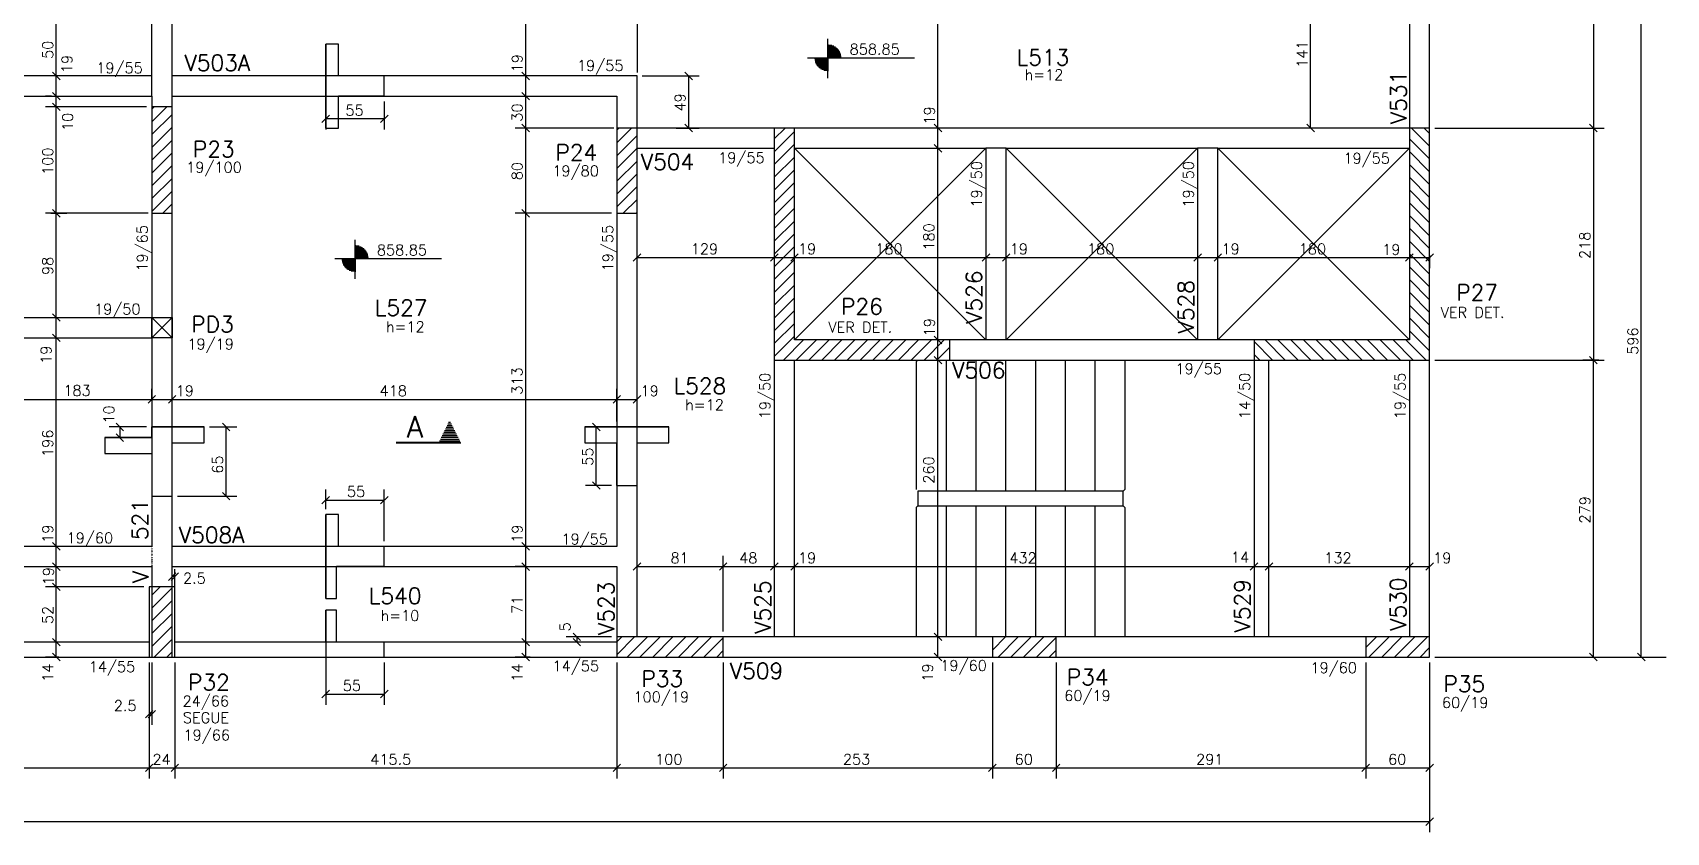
# Model space of a CAD drawing. Extents: x 715 to 5031, y 2524 to 4191.
# Drawn here: x 3440 to 4976, y 2524 to 3275 of the extents above; entities that cross this region are included whole.
import ezdxf

# ---------------------------------------------------------------- set-up
doc = ezdxf.new("R2010")
doc.units = 0
doc.header["$MEASUREMENT"] = 0
doc.linetypes.add('ESTILO_TQS_0004', pattern=[2, 0.5, -0.4, 0.1, -0.4, 0.1, -0.5])
for name, color, linetype in [('1', 1, 'CONTINUOUS'), ('2', 2, 'CONTINUOUS'), ('3', 3, 'CONTINUOUS'), ('4', 4, 'CONTINUOUS'), ('6', 6, 'CONTINUOUS'), ('7', 7, 'CONTINUOUS'), ('8', 8, 'CONTINUOUS'), ('9', 9, 'CONTINUOUS')]:
    doc.layers.add(name, color=color, linetype=linetype)
doc.styles.get("Standard").update_dxf_attribs({"font": 'ROMANS.SHX'})

msp = doc.modelspace()

# ---------------------------------------------------------------- linework, layer by layer
at = {"layer": '1', "linetype": 'Continuous'}
for p, q in [((4156.1105, 2986.6155), (4336.1105, 3166.6155)), ((4156.1105, 3166.6155), (4336.1105, 2986.6155)), ((4156.1105, 2986.6155), (4336.1105, 3166.6155)), ((4156.1105, 3166.6155), (4336.1105, 2986.6155)), ((4355.1105, 2986.6155), (4535.1105, 3166.6155)), ((4355.1105, 3166.6155), (4535.1105, 2986.6155)), ((4355.1105, 2986.6155), (4535.1105, 3166.6155)), ((4355.1105, 3166.6155), (4535.1105, 2986.6155)), ((4554.1105, 2986.6155), (4734.1105, 3166.6155)), ((4554.1105, 3166.6155), (4734.1105, 2986.6155)), ((4554.1105, 2986.6155), (4734.1105, 3166.6155)), ((4554.1105, 3166.6155), (4734.1105, 2986.6155))]:
    msp.add_line(p, q, dxfattribs=at)
at = {"layer": '2', "linetype": 'Continuous'}
for p, q in [((3465.757839, 3231.079966), (3458.686771, 3238.151034)), ((3465.757839, 3231.079966), (3458.686771, 3238.151034)), ((3906.987279, 3231.079966), (3899.916211, 3238.151034)), ((3906.987279, 3231.079966), (3899.916211, 3238.151034)), ((4053.074658, 3238.151034), (4060.145726, 3231.079966)), ((3465.757839, 3212.079966), (3458.686771, 3219.151034)), ((3465.757839, 3212.079966), (3458.686771, 3219.151034)), ((3906.987279, 3212.079966), (3899.916211, 3219.151034)), ((3906.987279, 3212.079966), (3899.916211, 3219.151034)), ((3465.757839, 3202.079966), (3458.686771, 3209.151034)), ((3465.757839, 3202.079966), (3458.686771, 3209.151034)), ((3719.061385, 3197.865238), (3711.990317, 3190.79417)), ((3774.061385, 3197.865238), (3766.990317, 3190.79417)), ((3906.987279, 3182.079966), (3899.916211, 3189.151034)), ((3906.987279, 3182.079966), (3899.916211, 3189.151034)), ((4053.074658, 3189.151034), (4060.145726, 3182.079966)), ((4294.530828, 3182.079966), (4287.45976, 3189.151034)), ((4294.530828, 3182.079966), (4287.45976, 3189.151034)), ((4644.854657, 3182.079966), (4637.783589, 3189.151034)), ((4903.570832, 3189.151034), (4910.641899, 3182.079966)), ((4903.570832, 3189.151034), (4910.641899, 3182.079966)), ((4294.530828, 3163.079966), (4287.45976, 3170.151034)), ((4294.530828, 3163.079966), (4287.45976, 3170.151034)), ((3465.757839, 3102.079966), (3458.686771, 3109.151034)), ((3465.757839, 3102.079966), (3458.686771, 3109.151034)), ((3465.757839, 3102.079966), (3458.686771, 3109.151034)), ((3906.987279, 3102.079966), (3899.916211, 3109.151034)), ((3906.987279, 3102.079966), (3899.916211, 3109.151034)), ((4004.574966, 3060.53655), (4011.646034, 3067.607618)), ((4004.574966, 3060.53655), (4011.646034, 3067.607618)), ((4133.574966, 3060.53655), (4140.646034, 3067.607618)), ((4133.574966, 3060.53655), (4140.646034, 3067.607618)), ((4152.574966, 3060.53655), (4159.646034, 3067.607618)), ((4152.574966, 3060.53655), (4159.646034, 3067.607618)), ((4332.574966, 3060.53655), (4339.646034, 3067.607618)), ((4332.574966, 3060.53655), (4339.646034, 3067.607618)), ((4351.574966, 3060.53655), (4358.646034, 3067.607618)), ((4351.574966, 3060.53655), (4358.646034, 3067.607618)), ((4531.574966, 3060.53655), (4538.646034, 3067.607618)), ((4531.574966, 3060.53655), (4538.646034, 3067.607618)), ((4550.574966, 3060.53655), (4557.646034, 3067.607618)), ((4550.574966, 3060.53655), (4557.646034, 3067.607618)), ((4730.574966, 3060.53655), (4737.646034, 3067.607618)), ((4730.574966, 3060.53655), (4737.646034, 3067.607618)), ((4749.574966, 3060.53655), (4756.646034, 3067.607618)), ((4749.574966, 3060.53655), (4756.646034, 3067.607618)), ((4756.646034, 3067.607618), (4749.574966, 3060.53655)), ((3465.757839, 3004.079966), (3458.686771, 3011.151034)), ((3465.757839, 3004.079966), (3458.686771, 3011.151034)), ((3465.757839, 2985.079966), (3458.686771, 2992.151034)), ((3465.757839, 2985.079966), (3458.686771, 2992.151034)), ((4294.530828, 2983.079966), (4287.45976, 2990.151034)), ((4294.530828, 2983.079966), (4287.45976, 2990.151034)), ((4294.530828, 2964.079966), (4287.45976, 2971.151034)), ((4294.530828, 2964.079966), (4287.45976, 2971.151034)), ((4910.641899, 2964.079966), (4903.570832, 2971.151034)), ((4910.641899, 2964.079966), (4903.570832, 2971.151034)), ((4910.641899, 2964.079966), (4903.570832, 2971.151034)), ((4903.570832, 2971.151034), (4910.641899, 2964.079966)), ((3548.574966, 2927.242188), (3555.646034, 2934.313256)), ((3548.574966, 2927.242188), (3555.646034, 2934.313256)), ((3567.574966, 2927.242188), (3574.646034, 2934.313256)), ((3567.574966, 2927.242188), (3574.646034, 2934.313256)), ((3985.574966, 2927.242188), (3992.646034, 2934.313256)), ((3985.574966, 2927.242188), (3992.646034, 2934.313256)), ((4004.574966, 2927.242188), (4011.646034, 2934.313256)), ((3518.501176, 2908.366618), (3525.572244, 2901.29555)), ((3625.433886, 2901.29555), (3618.362818, 2908.366618)), ((3973.331418, 2901.29555), (3966.260351, 2908.366618)), ((3518.501176, 2898.366618), (3525.572244, 2891.29555)), ((3625.433886, 2836.29555), (3618.362818, 2843.366618)), ((3973.331418, 2846.29555), (3966.260351, 2853.366618)), ((3711.990317, 2832.579481), (3719.061385, 2839.650549)), ((3711.990317, 2832.579481), (3719.061385, 2839.650549)), ((3766.990317, 2832.579481), (3774.061385, 2839.650549)), ((3766.990317, 2832.579481), (3774.061385, 2839.650549)), ((3465.757839, 2789.079966), (3458.686771, 2796.151034)), ((3465.757839, 2789.079966), (3458.686771, 2796.151034)), ((3465.757839, 2789.079966), (3458.686771, 2796.151034)), ((3906.987279, 2789.079966), (3899.916211, 2796.151034)), ((3906.987279, 2789.079966), (3899.916211, 2796.151034)), ((3465.757839, 2770.079966), (3458.686771, 2777.151034)), ((3465.757839, 2770.079966), (3458.686771, 2777.151034)), ((3574.646034, 2767.803087), (3567.574966, 2760.732019)), ((3577.146034, 2767.803087), (3570.074966, 2760.732019)), ((3906.987279, 2770.079966), (3899.916211, 2777.151034)), ((3906.987279, 2770.079966), (3899.916211, 2777.151034)), ((4004.574966, 2770.191359), (4011.646034, 2777.262427)), ((4085.574966, 2770.191359), (4092.646034, 2777.262427)), ((4085.574966, 2770.191359), (4092.646034, 2777.262427)), ((4133.574966, 2770.191359), (4140.646034, 2777.262427)), ((4133.574966, 2770.191359), (4140.646034, 2777.262427)), ((4152.574966, 2770.191359), (4159.646034, 2777.262427)), ((4152.574966, 2770.191359), (4159.646034, 2777.262427)), ((4584.574966, 2770.191359), (4591.646034, 2777.262427)), ((4584.574966, 2770.191359), (4591.646034, 2777.262427)), ((4598.574966, 2770.191359), (4605.646034, 2777.262427)), ((4598.574966, 2770.191359), (4605.646034, 2777.262427)), ((4730.574966, 2770.191359), (4737.646034, 2777.262427)), ((4730.574966, 2770.191359), (4737.646034, 2777.262427)), ((4749.574966, 2770.191359), (4756.646034, 2777.262427)), ((3465.757839, 2751.079966), (3458.686771, 2758.151034)), ((3465.757839, 2751.079966), (3458.686771, 2758.151034)), ((3465.757839, 2699.079966), (3458.686771, 2706.151034)), ((3465.757839, 2699.079966), (3458.686771, 2706.151034)), ((3906.987279, 2699.079966), (3899.916211, 2706.151034)), ((3906.987279, 2699.079966), (3899.916211, 2706.151034)), ((3947.974139, 2711.151034), (3955.045207, 2704.079966)), ((3947.974139, 2706.151034), (3955.045207, 2699.079966)), ((4294.530828, 2704.079966), (4287.45976, 2711.151034)), ((4294.530828, 2704.079966), (4287.45976, 2711.151034)), ((3465.757839, 2685.079966), (3458.686771, 2692.151034)), ((3906.987279, 2685.079966), (3899.916211, 2692.151034)), ((4294.530828, 2685.079966), (4287.45976, 2692.151034)), ((4910.641899, 2685.079966), (4903.570832, 2692.151034)), ((4955.689428, 2685.079966), (4948.61836, 2692.151034)), ((3711.990317, 2650.356923), (3719.061385, 2657.42799)), ((3711.990317, 2650.356923), (3719.061385, 2657.42799)), ((3766.990317, 2650.356923), (3774.061385, 2657.42799)), ((3553.146034, 2638.539676), (3546.074966, 2631.468608)), ((3555.646034, 2638.539676), (3548.574966, 2631.468608)), ((3546.074966, 2581.028585), (3553.146034, 2588.099652)), ((3546.074966, 2581.028585), (3553.146034, 2588.099652)), ((3570.074966, 2581.028585), (3577.146034, 2588.099652)), ((3570.074966, 2581.028585), (3577.146034, 2588.099652)), ((3985.574966, 2581.028585), (3992.646034, 2588.099652)), ((3985.574966, 2581.028585), (3992.646034, 2588.099652)), ((4085.574966, 2581.028585), (4092.646034, 2588.099652)), ((4085.574966, 2581.028585), (4092.646034, 2588.099652)), ((4338.574966, 2581.028585), (4345.646034, 2588.099652)), ((4338.574966, 2581.028585), (4345.646034, 2588.099652)), ((4398.574966, 2581.028585), (4405.646034, 2588.099652)), ((4398.574966, 2581.028585), (4405.646034, 2588.099652)), ((4689.574966, 2581.028585), (4696.646034, 2588.099652)), ((4689.574966, 2581.028585), (4696.646034, 2588.099652)), ((4749.574966, 2581.028585), (4756.646034, 2588.099652)), ((4749.574966, 2530.465197), (4756.646034, 2537.536265))]:
    msp.add_line(p, q, dxfattribs=at)
at = {"layer": '3', "linetype": 'Continuous'}
for p, q in [((3552.1105, 3215.6155), (3552.1105, 3386.6155)), ((3571.1105, 3205.6155), (3571.1105, 3386.6155)), ((4187.52005, 3232.551728), (4187.52005, 3269.406784)), ((4187.52005, 3264.15836), (4187.52005, 3239.15836)), ((4187.52005, 3263.551013), (4191.369175, 3263.551013)), ((4187.52005, 3262.758164), (4193.268513, 3262.758164)), ((4187.52005, 3261.965314), (4194.592308, 3261.965314)), ((4187.52005, 3261.172453), (4195.627569, 3261.172453)), ((4187.52005, 3260.379664), (4196.474909, 3260.379664)), ((4187.52005, 3259.586815), (4197.183918, 3259.586815)), ((4187.52005, 3258.793954), (4197.783255, 3258.793954)), ((4187.52005, 3258.001105), (4198.291277, 3258.001105)), ((4187.52005, 3257.208256), (4198.720431, 3257.208256)), ((4187.52005, 3256.415407), (4199.079489, 3256.415407)), ((4187.52005, 3255.622558), (4199.374794, 3255.622558)), ((4168.471157, 3251.65836), (4268.85792, 3251.65836)), ((4187.520003, 3250.865559), (4175.020003, 3250.865559)), ((4175.02005, 3251.65836), (4200.02005, 3251.65836)), ((4187.520003, 3250.07271), (4175.120997, 3250.07271)), ((4187.520003, 3249.279861), (4175.24836, 3249.279861)), ((4187.520003, 3248.487012), (4175.428986, 3248.487012)), ((4187.520003, 3247.69421), (4175.665259, 3247.69421)), ((4187.520003, 3246.901313), (4175.960564, 3246.901313)), ((4187.520003, 3246.108512), (4176.319622, 3246.108512)), ((4187.520003, 3245.315663), (4176.748776, 3245.315663)), ((4187.520003, 3244.522814), (4177.256798, 3244.522814)), ((4187.520003, 3243.729965), (4177.856182, 3243.729965)), ((4187.520003, 3242.937163), (4178.565144, 3242.937163)), ((4187.520003, 3242.144255), (4179.412483, 3242.144255)), ((4187.520003, 3241.351453), (4180.447745, 3241.351453)), ((4187.520003, 3240.558604), (4181.77154, 3240.558604)), ((4187.52005, 3254.829756), (4199.611067, 3254.829756)), ((4187.52005, 3254.036907), (4199.791645, 3254.036907)), ((4187.52005, 3253.244058), (4199.919056, 3253.244058)), ((4187.52005, 3252.451209), (4200.02005, 3252.451209)), ((4187.520003, 3239.765755), (4183.670925, 3239.765755)), ((3552.1105, 3191.486042), (3566.239958, 3205.6155)), ((3552.1105, 3203.506857), (3554.219143, 3205.6155)), ((3552.1105, 3179.465226), (3571.1105, 3198.465226)), ((3552.1105, 3167.444411), (3571.1105, 3186.444411)), ((3989.1105, 3171.695061), (4003.030939, 3185.6155)), ((3989.1105, 3183.715876), (3991.010124, 3185.6155)), ((4137.1105, 3175.445278), (4147.280722, 3185.6155)), ((4137.1105, 3163.424462), (4156.1105, 3182.424462)), ((4736.10177, 3185.6155), (4753.1105, 3168.60677)), ((4748.122585, 3185.6155), (4753.1105, 3180.627585)), ((3552.1105, 3155.423596), (3571.1105, 3174.423596)), ((3989.1105, 3159.674246), (4008.1105, 3178.674246)), ((3989.1105, 3147.65343), (4008.1105, 3166.65343)), ((4137.1105, 3151.403647), (4156.1105, 3170.403647)), ((4734.1105, 3175.585954), (4753.1105, 3156.585954)), ((4734.1105, 3163.565139), (4753.1105, 3144.565139)), ((3552.1105, 3143.40278), (3571.1105, 3162.40278)), ((3552.1105, 3131.381965), (3571.1105, 3150.381965)), ((3989.1105, 3135.632615), (4008.1105, 3154.632615)), ((4137.1105, 3139.382832), (4156.1105, 3158.382832)), ((4734.1105, 3151.544324), (4753.1105, 3132.544324)), ((3552.1105, 3119.36115), (3571.1105, 3138.36115)), ((3989.1105, 3123.6118), (4008.1105, 3142.6118)), ((4137.1105, 3127.362016), (4156.1105, 3146.362016)), ((4137.1105, 3115.341201), (4156.1105, 3134.341201)), ((4734.1105, 3139.523509), (4753.1105, 3120.523509)), ((3552.1105, 3107.340335), (3571.1105, 3126.340335)), ((3989.1105, 3111.590985), (4008.1105, 3130.590985)), ((3995.155831, 3105.6155), (4008.1105, 3118.570169)), ((4137.1105, 3103.320386), (4156.1105, 3122.320386)), ((4734.1105, 3127.502693), (4753.1105, 3108.502693)), ((3562.406481, 3105.6155), (3571.1105, 3114.319519)), ((4007.176646, 3105.6155), (4008.1105, 3106.549354)), ((4137.1105, 3091.299571), (4156.1105, 3110.299571)), ((4734.1105, 3115.481878), (4753.1105, 3096.481878)), ((4734.1105, 3103.461063), (4753.1105, 3084.461063)), ((4137.1105, 3079.278755), (4156.1105, 3098.278755)), ((4734.1105, 3091.440247), (4753.1105, 3072.440247)), ((3743.140028, 3043.891397), (3743.140028, 3080.746453)), ((3743.140028, 3075.498029), (3743.140028, 3050.498029)), ((3743.140028, 3074.890681), (3746.989153, 3074.890681)), ((3743.140028, 3074.097832), (3748.88849, 3074.097832)), ((3743.140028, 3073.304983), (3750.212286, 3073.304983)), ((3743.140028, 3072.512122), (3751.247547, 3072.512122)), ((3743.140028, 3071.719333), (3752.094887, 3071.719333)), ((4137.1105, 3067.25794), (4156.1105, 3086.25794)), ((4137.1105, 3055.237125), (4156.1105, 3074.237125)), ((4734.1105, 3079.419432), (4753.1105, 3060.419432)), ((3724.091134, 3062.998029), (3824.477898, 3062.998029)), ((3743.13998, 3062.205227), (3730.63998, 3062.205227)), ((3730.640028, 3062.998029), (3755.640028, 3062.998029)), ((3743.13998, 3061.412378), (3730.740974, 3061.412378)), ((3743.13998, 3060.619529), (3730.868337, 3060.619529)), ((3743.13998, 3059.82668), (3731.048963, 3059.82668)), ((3743.13998, 3059.033879), (3731.285236, 3059.033879)), ((3743.13998, 3058.240982), (3731.580541, 3058.240982)), ((3743.13998, 3057.448181), (3731.9396, 3057.448181)), ((3743.13998, 3056.655331), (3732.368753, 3056.655331)), ((3743.13998, 3055.862482), (3732.876775, 3055.862482)), ((3743.140028, 3070.926483), (3752.803896, 3070.926483)), ((3743.140028, 3070.133622), (3753.403232, 3070.133622)), ((3743.140028, 3069.340773), (3753.911255, 3069.340773)), ((3743.140028, 3068.547924), (3754.340408, 3068.547924)), ((3743.140028, 3067.755075), (3754.699466, 3067.755075)), ((3743.140028, 3066.962226), (3754.994772, 3066.962226)), ((3743.140028, 3066.169425), (3755.231045, 3066.169425)), ((3743.140028, 3065.376576), (3755.411623, 3065.376576)), ((3743.140028, 3064.583727), (3755.539034, 3064.583727)), ((3743.140028, 3063.790878), (3755.640028, 3063.790878)), ((4137.1105, 3043.21631), (4156.1105, 3062.21631)), ((4734.1105, 3067.398617), (4753.1105, 3048.398617)), ((3743.13998, 3055.069633), (3733.47616, 3055.069633)), ((3743.13998, 3054.276832), (3734.185121, 3054.276832)), ((3743.13998, 3053.483923), (3735.032461, 3053.483923)), ((3743.13998, 3052.691122), (3736.067722, 3052.691122)), ((3743.13998, 3051.898273), (3737.391517, 3051.898273)), ((3743.13998, 3051.105424), (3739.290903, 3051.105424)), ((4137.1105, 3031.195494), (4156.1105, 3050.195494)), ((4734.1105, 3055.377802), (4753.1105, 3036.377802)), ((4734.1105, 3043.356986), (4753.1105, 3024.356986)), ((4137.1105, 3019.174679), (4156.1105, 3038.174679)), ((4137.1105, 3007.153864), (4156.1105, 3026.153864)), ((4734.1105, 3031.336171), (4753.1105, 3012.336171)), ((4137.1105, 2995.133048), (4156.1105, 3014.133048)), ((4734.1105, 3019.315356), (4753.1105, 3000.315356)), ((3369.110616, 3007.6155), (3552.1105, 3007.6155)), ((4137.1105, 2983.112233), (4156.1105, 3002.112233)), ((4734.1105, 3007.29454), (4753.1105, 2988.29454)), ((4734.1105, 2995.273725), (4753.1105, 2976.273725)), ((3134.1105, 2988.6155), (3552.1105, 2988.6155)), ((4137.1105, 2971.091418), (4156.1105, 2990.091418)), ((4145.655397, 2967.6155), (4164.655397, 2986.6155)), ((4157.676213, 2967.6155), (4176.676213, 2986.6155)), ((4169.697028, 2967.6155), (4188.697028, 2986.6155)), ((4181.717843, 2967.6155), (4200.717843, 2986.6155)), ((4193.738659, 2967.6155), (4212.738659, 2986.6155)), ((4205.759474, 2967.6155), (4224.759474, 2986.6155)), ((4217.780289, 2967.6155), (4236.780289, 2986.6155)), ((4229.801104, 2967.6155), (4248.801104, 2986.6155)), ((4241.82192, 2967.6155), (4260.82192, 2986.6155)), ((4253.842735, 2967.6155), (4272.842735, 2986.6155)), ((4265.86355, 2967.6155), (4284.86355, 2986.6155)), ((4277.884366, 2967.6155), (4296.884366, 2986.6155)), ((4289.905181, 2967.6155), (4302.1105, 2979.820819)), ((4588.1105, 2985.003127), (4605.498127, 2967.6155)), ((4598.518942, 2986.6155), (4617.518942, 2967.6155)), ((4610.539757, 2986.6155), (4629.539757, 2967.6155)), ((4622.560572, 2986.6155), (4641.560572, 2967.6155)), ((4634.581388, 2986.6155), (4653.581388, 2967.6155)), ((4646.602203, 2986.6155), (4665.602203, 2967.6155)), ((4658.623018, 2986.6155), (4677.623018, 2967.6155)), ((4670.643833, 2986.6155), (4689.643833, 2967.6155)), ((4682.664649, 2986.6155), (4701.664649, 2967.6155)), ((4694.685464, 2986.6155), (4713.685464, 2967.6155)), ((4706.706279, 2986.6155), (4725.706279, 2967.6155)), ((4718.727095, 2986.6155), (4737.727095, 2967.6155)), ((4730.74791, 2986.6155), (4749.74791, 2967.6155)), ((4301.925996, 2967.6155), (4302.1105, 2967.800004)), ((4588.1105, 2972.982311), (4593.477311, 2967.6155)), ((3552.1105, 2746.715876), (3560.010124, 2754.6155)), ((3552.1105, 2734.695061), (3571.1105, 2753.695061)), ((3552.1105, 2722.674246), (3571.1105, 2741.674246)), ((3552.1105, 2710.65343), (3571.1105, 2729.65343)), ((3552.1105, 2698.632615), (3571.1105, 2717.632615)), ((3554.1142, 2688.6155), (3571.1105, 2705.6118)), ((3989.1105, 2690.86245), (4005.86355, 2707.6155)), ((3989.1105, 2702.883265), (3993.842735, 2707.6155)), ((3998.884366, 2688.6155), (4017.884366, 2707.6155)), ((4010.905181, 2688.6155), (4029.905181, 2707.6155)), ((4022.925996, 2688.6155), (4041.925996, 2707.6155)), ((4034.946811, 2688.6155), (4053.946811, 2707.6155)), ((4046.967627, 2688.6155), (4065.967627, 2707.6155)), ((4058.988442, 2688.6155), (4077.988442, 2707.6155)), ((4071.009257, 2688.6155), (4089.1105, 2706.716743)), ((4342.1105, 2695.258807), (4354.467193, 2707.6155)), ((4342.1105, 2707.279622), (4342.446378, 2707.6155)), ((4347.488009, 2688.6155), (4366.488009, 2707.6155)), ((4359.508824, 2688.6155), (4378.508824, 2707.6155)), ((4371.529639, 2688.6155), (4390.529639, 2707.6155)), ((4383.550455, 2688.6155), (4402.1105, 2707.175545)), ((4693.1105, 2697.655163), (4703.070837, 2707.6155)), ((4696.091652, 2688.6155), (4715.091652, 2707.6155)), ((4708.112467, 2688.6155), (4727.112467, 2707.6155)), ((4720.133282, 2688.6155), (4739.133282, 2707.6155)), ((4732.154098, 2688.6155), (4751.154098, 2707.6155)), ((3566.135015, 2688.6155), (3571.1105, 2693.590985)), ((4083.030072, 2688.6155), (4089.1105, 2694.695928)), ((4395.57127, 2688.6155), (4402.1105, 2695.15473)), ((4744.174913, 2688.6155), (4753.1105, 2697.551087))]:
    msp.add_line(p, q, dxfattribs=at)
at = {"layer": '3', "linetype": 'ESTILO_TQS_0004'}
msp.add_line((3552.1105, 2792.6155), (3552.1105, 2773.6155), dxfattribs=at)
at = {"layer": '3', "linetype": 'Continuous'}
for points in [[(4734.1105, 3326.6155), (4734.1105, 3185.6155)], [(4753.1105, 3185.6155), (4753.1105, 3326.6155)], [(3552.1105, 3234.6155), (3134.1105, 3234.6155)], [(4008.1105, 3234.6155), (3571.1105, 3234.6155)], [(4008.1105, 3185.6155), (4008.1105, 3234.6155)], [(3134.1105, 3215.6155), (3552.1105, 3215.6155)], [(3552.1105, 3215.6155), (3552.1105, 3205.6155)], [(3571.1105, 3215.6155), (3989.1105, 3215.6155)], [(3571.1105, 3205.6155), (3571.1105, 3215.6155)], [(3989.1105, 3215.6155), (3989.1105, 3185.6155)], [(4137.1105, 3185.6155), (4008.1105, 3185.6155)], [(4345.6105, 3185.6155), (4156.1105, 3185.6155)], [(4544.6105, 3185.6155), (4345.6105, 3185.6155)], [(4734.1105, 3185.6155), (4544.6105, 3185.6155)], [(4008.1105, 3166.6155), (4137.1105, 3166.6155)], [(4156.1105, 3166.6155), (4336.1105, 3166.6155)], [(4336.1105, 3166.6155), (4336.1105, 2986.6155)], [(4355.1105, 3166.6155), (4336.1105, 3166.6155)], [(4355.1105, 3166.6155), (4535.1105, 3166.6155)], [(4355.1105, 2986.6155), (4355.1105, 3166.6155)], [(4535.1105, 3166.6155), (4535.1105, 2986.6155)], [(4554.1105, 3166.6155), (4535.1105, 3166.6155)], [(4554.1105, 3166.6155), (4734.1105, 3166.6155)], [(4554.1105, 2986.6155), (4554.1105, 3166.6155)], [(3552.1105, 3105.6155), (3552.1105, 2792.6155)], [(3571.1105, 2773.6155), (3571.1105, 3105.6155)], [(3989.1105, 3105.6155), (3989.1105, 2792.6155)], [(4008.1105, 2790.337739), (4008.1105, 3105.6155)], [(4336.1105, 2986.6155), (4302.1105, 2986.6155)], [(4355.1105, 2986.6155), (4336.1105, 2986.6155)], [(4535.1105, 2986.6155), (4355.1105, 2986.6155)], [(4554.1105, 2986.6155), (4535.1105, 2986.6155)], [(4588.1105, 2986.6155), (4554.1105, 2986.6155)], [(4137.1105, 2967.6155), (4137.1105, 2707.6155)], [(4156.1105, 2707.6155), (4156.1105, 2967.6155)], [(4302.1105, 2967.6155), (4345.6105, 2967.6155)], [(4345.6105, 2967.6155), (4544.6105, 2967.6155)], [(4544.6105, 2967.6155), (4588.1105, 2967.6155)], [(4588.1105, 2967.6155), (4588.1105, 2707.6155)], [(4602.1105, 2707.6155), (4602.1105, 2967.6155)], [(4734.1105, 2967.6155), (4734.1105, 2707.6155)], [(4753.1105, 2707.6155), (4753.1105, 2967.6155)], [(3552.1105, 2792.6155), (3134.1105, 2792.6155)], [(3989.1105, 2792.6155), (3571.1105, 2792.6155)], [(4008.1105, 2707.6155), (4008.1105, 2790.337739)], [(3134.1105, 2773.6155), (3552.1105, 2773.6155)], [(3552.1105, 2773.6155), (3552.1105, 2754.6155)], [(3571.1105, 2773.6155), (3989.1105, 2773.6155)], [(3571.1105, 2754.6155), (3571.1105, 2773.6155)], [(3989.1105, 2773.6155), (3989.1105, 2707.6155)], [(4137.1105, 2707.6155), (4089.1105, 2707.6155)], [(4156.1105, 2707.6155), (4137.1105, 2707.6155)], [(4342.1105, 2707.6155), (4156.1105, 2707.6155)], [(4588.1105, 2707.6155), (4402.1105, 2707.6155)], [(4602.1105, 2707.6155), (4588.1105, 2707.6155)], [(4693.1105, 2707.6155), (4602.1105, 2707.6155)], [(3549.6105, 2702.6155), (3136.6105, 2702.6155)], [(3136.6105, 2688.6155), (3549.6105, 2688.6155)], [(3989.1105, 2702.6155), (3573.6105, 2702.6155)], [(3573.6105, 2688.6155), (3989.1105, 2688.6155)], [(4089.1105, 2688.6155), (4146.6105, 2688.6155)], [(4146.6105, 2688.6155), (4342.1105, 2688.6155)], [(4402.1105, 2688.6155), (4595.1105, 2688.6155)], [(4595.1105, 2688.6155), (4693.1105, 2688.6155)]]:
    msp.add_lwpolyline(points, dxfattribs=at)
at = {"layer": '6', "linetype": 'Continuous'}
for p, q in [((3715.525851, 3234.6155), (3715.525851, 3264.6155)), ((3727.525851, 3234.6155), (3727.525851, 3264.6155)), ((3715.525851, 3215.6155), (3715.525851, 3234.6155)), ((3770.525851, 3234.6155), (3727.525851, 3234.6155)), ((3770.525851, 3215.6155), (3770.525851, 3234.6155)), ((3715.525851, 3185.6155), (3715.525851, 3215.6155)), ((3727.525851, 3185.6155), (3727.525851, 3215.6155)), ((3770.525851, 3215.6155), (3727.525851, 3215.6155)), ((3552.1105, 2904.831084), (3571.1105, 2904.831084)), ((3552.1105, 2894.831084), (3552.1105, 2904.831084)), ((3571.1105, 2904.831084), (3601.1105, 2904.831084)), ((3836.017354, 2902.756369), (3828.039809, 2902.756369)), ((3835.219605, 2904.351872), (3828.837557, 2904.351872)), ((3834.421857, 2905.947369), (3829.635306, 2905.947369)), ((3833.624102, 2907.54292), (3830.433054, 2907.54292)), ((3832.826354, 2909.138423), (3831.067403, 2909.138423)), ((3959.1105, 2904.831084), (3989.1105, 2904.831084)), ((3989.1105, 2904.831084), (4008.1105, 2904.831084)), ((4008.1105, 2904.831084), (4038.1105, 2904.831084)), ((3507.94329, 2894.831084), (3552.1105, 2894.831084)), ((3571.1105, 2839.831084), (3571.1105, 2889.831084)), ((3571.1105, 2889.831084), (3601.1105, 2889.831084)), ((3842.258354, 2890.079271), (3781.601651, 2890.079271)), ((3781.601651, 2889.99232), (3842.399402, 2889.99232)), ((3841.601654, 2891.587823), (3822.455509, 2891.587823)), ((3840.803905, 2893.18332), (3823.253305, 2893.18332)), ((3840.006156, 2894.778823), (3824.051054, 2894.778823)), ((3839.208354, 2896.374321), (3824.848803, 2896.374321)), ((3838.410606, 2897.969871), (3825.646551, 2897.969871)), ((3837.612857, 2899.565369), (3826.4443, 2899.565369)), ((3836.815103, 2901.160872), (3827.24206, 2901.160872)), ((3959.1105, 2889.831084), (3989.1105, 2889.831084)), ((3989.1105, 2849.831084), (3989.1105, 2889.831084)), ((4008.1105, 2849.831084), (4008.1105, 2889.831084)), ((4008.1105, 2889.831084), (4038.1105, 2889.831084)), ((3507.94329, 2879.831084), (3552.1105, 2879.831084)), ((3552.1105, 2879.831084), (3552.1105, 2839.831084)), ((3989.1105, 2849.831084), (4008.1105, 2849.831084)), ((3552.1105, 2839.831084), (3571.1105, 2839.831084)), ((3715.525851, 2792.6155), (3715.525851, 2822.6155)), ((3727.525851, 2792.6155), (3727.525851, 2822.6155)), ((3715.525851, 2773.6155), (3715.525851, 2792.6155)), ((3770.525851, 2792.6155), (3727.525851, 2792.6155)), ((3770.525851, 2773.6155), (3770.525851, 2792.6155)), ((3715.525851, 2743.6155), (3715.525851, 2773.6155)), ((3725.525851, 2743.6155), (3725.525851, 2773.6155)), ((3770.525851, 2773.6155), (3725.525851, 2773.6155)), ((3715.525851, 2702.6155), (3715.525851, 2732.6155)), ((3725.525851, 2702.6155), (3725.525851, 2732.6155)), ((3715.525851, 2702.6155), (3715.525851, 2688.6155)), ((3715.525851, 2688.6155), (3770.525851, 2688.6155)), ((3770.525851, 2702.6155), (3725.525851, 2702.6155)), ((3770.525851, 2688.6155), (3770.525851, 2702.6155))]:
    msp.add_line(p, q, dxfattribs=at)
at = {"layer": '7', "linetype": 'Continuous'}
for points in [[(3552.1105, 3105.6155), (3571.1105, 3105.6155), (3571.1105, 3205.6155), (3552.1105, 3205.6155), (3552.1105, 3105.6155)], [(3989.1105, 3105.6155), (4008.1105, 3105.6155), (4008.1105, 3185.6155), (3989.1105, 3185.6155), (3989.1105, 3105.6155)], [(4137.1105, 2967.6155), (4302.1105, 2967.6155), (4302.1105, 2986.6155), (4156.1105, 2986.6155), (4156.1105, 3185.6155), (4137.1105, 3185.6155), (4137.1105, 2967.6155)], [(4753.1105, 2967.6155), (4753.1105, 3185.6155), (4734.1105, 3185.6155), (4734.1105, 2986.6155), (4588.1105, 2986.6155), (4588.1105, 2967.6155), (4753.1105, 2967.6155)], [(3552.1105, 3007.6155), (3571.1105, 3007.6155), (3571.1105, 2988.6155), (3552.1105, 2988.6155), (3552.1105, 3007.6155)], [(3549.6105, 2688.6155), (3573.6105, 2688.6155), (3573.6105, 2754.6155), (3549.6105, 2754.6155), (3549.6105, 2688.6155)], [(3552.1105, 2688.6155), (3571.1105, 2688.6155), (3571.1105, 2754.6155), (3552.1105, 2754.6155), (3552.1105, 2688.6155)], [(3989.1105, 2688.6155), (4089.1105, 2688.6155), (4089.1105, 2707.6155), (3989.1105, 2707.6155), (3989.1105, 2688.6155)], [(4342.1105, 2688.6155), (4402.1105, 2688.6155), (4402.1105, 2707.6155), (4342.1105, 2707.6155), (4342.1105, 2688.6155)], [(4693.1105, 2688.6155), (4753.1105, 2688.6155), (4753.1105, 2707.6155), (4693.1105, 2707.6155), (4693.1105, 2688.6155)]]:
    msp.add_lwpolyline(points, dxfattribs=at)
at = {"layer": '8', "linetype": 'Continuous'}
for points in [[(3715.525851, 3185.6155), (3727.525851, 3185.6155), (3727.525851, 3215.6155), (3770.525851, 3215.6155), (3770.525851, 3234.6155), (3727.525851, 3234.6155), (3727.525851, 3264.6155), (3715.525851, 3264.6155), (3715.525851, 3185.6155)], [(3601.1105, 2904.831084), (3552.1105, 2904.831084), (3552.1105, 2894.831084), (3507.94329, 2894.831084), (3507.94329, 2879.831084), (3552.1105, 2879.831084), (3552.1105, 2839.831084), (3571.1105, 2839.831084), (3571.1105, 2889.831084), (3601.1105, 2889.831084), (3601.1105, 2904.831084)], [(3959.1105, 2904.831084), (3959.1105, 2889.831084), (3989.1105, 2889.831084), (3989.1105, 2849.831084), (4008.1105, 2849.831084), (4008.1105, 2889.831084), (4038.1105, 2889.831084), (4038.1105, 2904.831084), (3959.1105, 2904.831084)], [(3715.525851, 2743.6155), (3725.525851, 2743.6155), (3725.525851, 2773.6155), (3770.525851, 2773.6155), (3770.525851, 2792.6155), (3727.525851, 2792.6155), (3727.525851, 2822.6155), (3715.525851, 2822.6155), (3715.525851, 2773.6155), (3715.525851, 2743.6155)], [(3715.525851, 2688.6155), (3770.525851, 2688.6155), (3770.525851, 2702.6155), (3725.525851, 2702.6155), (3725.525851, 2732.6155), (3715.525851, 2732.6155), (3715.525851, 2702.6155), (3715.525851, 2688.6155)]]:
    msp.add_lwpolyline(points, dxfattribs=at)
at = {"layer": '9', "linetype": 'Continuous'}
for p, q in [((4008.1105, 3400.6155), (4008.1105, 3237.800565)), ((4907.106366, 3405.6155), (4907.106366, 3185.6155)), ((3903.451745, 3234.6155), (3903.451745, 3386.6155)), ((4290.995294, 3185.6155), (4290.995294, 3386.6155)), ((4641.319123, 3185.6155), (4641.319123, 3326.6155)), ((3462.222305, 3234.6155), (3462.222305, 3284.6155)), ((4952.153894, 2688.6155), (4952.153894, 3284.6155)), ((3464.457499, 3234.6155), (3452.222305, 3234.6155)), ((3462.222305, 3215.6155), (3462.222305, 3234.6155)), ((3901.118823, 3234.6155), (3893.451745, 3234.6155)), ((3903.451745, 3215.6155), (3903.451745, 3234.6155)), ((4013.1105, 3234.6155), (4066.610192, 3234.6155)), ((4056.610192, 3234.6155), (4056.610192, 3185.6155)), ((3457.763869, 3215.6155), (3452.222305, 3215.6155)), ((3462.222305, 3205.6155), (3462.222305, 3215.6155)), ((3715.525851, 3210.6155), (3715.525851, 3184.329704)), ((3770.525851, 3210.6155), (3770.525851, 3184.329704)), ((3901.523949, 3215.6155), (3913.451745, 3215.6155)), ((3903.451745, 3185.6155), (3903.451745, 3215.6155)), ((3547.1105, 3205.6155), (3452.222305, 3205.6155)), ((3462.222305, 3105.6155), (3462.222305, 3205.6155)), ((3770.525851, 3194.329704), (3715.525851, 3194.329704)), ((3986.342765, 3185.6155), (3893.451745, 3185.6155)), ((3903.451745, 3105.6155), (3903.451745, 3185.6155)), ((4044.784624, 3185.6155), (4066.610192, 3185.6155)), ((4290.995294, 3166.6155), (4290.995294, 3185.6155)), ((4648.402413, 3185.6155), (4631.319123, 3185.6155)), ((4758.1105, 3185.6155), (4917.106366, 3185.6155)), ((4907.106366, 3185.6155), (4907.106366, 2967.6155)), ((4290.995294, 2986.6155), (4290.995294, 3166.6155)), ((3548.53636, 3105.6155), (3452.222305, 3105.6155)), ((3457.222305, 3105.6155), (3472.222305, 3105.6155)), ((3462.222305, 3007.6155), (3462.222305, 3105.6155)), ((3984.1105, 3105.6155), (3893.451745, 3105.6155)), ((3903.451745, 2792.6155), (3903.451745, 3105.6155)), ((4008.1105, 3064.072084), (4137.1105, 3064.072084)), ((4137.1105, 3064.072084), (4156.1105, 3064.072084)), ((4156.1105, 3064.072084), (4336.1105, 3064.072084)), ((4336.1105, 3064.072084), (4355.1105, 3064.072084)), ((4355.1105, 3064.072084), (4535.1105, 3064.072084)), ((4535.1105, 3064.072084), (4554.1105, 3064.072084)), ((4554.1105, 3064.072084), (4734.1105, 3064.072084)), ((4734.1105, 3064.072084), (4753.1105, 3064.072084)), ((4753.1105, 3066.194459), (4753.1105, 3054.072084)), ((3462.222305, 2988.6155), (3462.222305, 3007.6155)), ((3552.1105, 3007.6155), (3571.1105, 2988.6155)), ((3552.1105, 2988.6155), (3571.1105, 3007.6155)), ((3462.222305, 2792.6155), (3462.222305, 2988.6155)), ((4290.995294, 2967.6155), (4290.995294, 2986.6155)), ((4272.1105, 2967.6155), (4270.6105, 2966.1155)), ((4270.6105, 2966.1155), (4270.6105, 2846.1155)), ((4294.530828, 2964.079966), (4287.45976, 2971.151034)), ((4294.530828, 2964.079966), (4287.45976, 2971.151034)), ((4294.530828, 2964.079966), (4287.45976, 2971.151034)), ((4294.530828, 2964.079966), (4287.45976, 2971.151034)), ((4290.995294, 2707.6155), (4290.995294, 2967.6155)), ((4290.995294, 2707.6155), (4290.995294, 2967.6155)), ((4290.995294, 2707.6155), (4290.995294, 2967.6155)), ((4298.6105, 2967.6155), (4298.6105, 2844.6155)), ((4326.6105, 2967.6155), (4326.6105, 2844.6155)), ((4354.6105, 2967.6155), (4354.6105, 2844.6155)), ((4382.6105, 2967.6155), (4382.6105, 2844.6155)), ((4410.6105, 2967.6155), (4410.6105, 2844.6155)), ((4438.6105, 2967.6155), (4438.6105, 2844.6155)), ((4466.6105, 2967.6155), (4466.6105, 2846.1155)), ((4758.1105, 2967.6155), (4917.106366, 2967.6155)), ((4885.634426, 2967.6155), (4917.106366, 2967.6155)), ((4912.106366, 2967.6155), (4897.106366, 2967.6155)), ((4907.106366, 2688.6155), (4907.106366, 2967.6155)), ((3552.1105, 2930.590525), (3552.1105, 2940.777722)), ((3571.1105, 2934.119304), (3571.1105, 2940.777722)), ((3989.1105, 2909.831084), (3989.1105, 2940.777722)), ((4008.1105, 2935.547149), (4008.1105, 2940.777722)), ((3369.110616, 2930.777722), (3552.1105, 2930.777722)), ((3552.1105, 2930.777722), (3571.1105, 2930.777722)), ((3571.1105, 2930.777722), (3989.1105, 2930.777722)), ((3989.1105, 2930.777722), (4008.1105, 2930.777722)), ((3547.1105, 2904.831084), (3512.03671, 2904.831084)), ((3522.03671, 2904.831084), (3522.03671, 2894.831084)), ((3606.1105, 2904.831084), (3631.898352, 2904.831084)), ((3621.898352, 2839.831084), (3621.898352, 2904.831084)), ((3984.1105, 2904.831084), (3959.795885, 2904.831084)), ((3969.795885, 2849.831084), (3969.795885, 2904.831084)), ((3528.193047, 2894.831084), (3512.03671, 2894.831084)), ((3715.525851, 2827.6155), (3715.525851, 2846.115015)), ((3715.525851, 2827.6155), (3715.525851, 2846.115015)), ((3770.525851, 2797.6155), (3770.525851, 2846.115015)), ((3770.525851, 2797.6155), (3770.525851, 2846.115015)), ((3984.1105, 2849.831084), (3959.795885, 2849.831084)), ((4465.1105, 2844.6155), (4466.6105, 2846.1155)), ((3576.1105, 2839.831084), (3631.898352, 2839.831084)), ((3715.525851, 2836.115015), (3770.525851, 2836.115015)), ((3715.525851, 2836.115015), (3770.525851, 2836.115015)), ((4272.1105, 2830.6155), (4270.6105, 2829.1155)), ((4270.6105, 2829.1155), (4270.6105, 2707.6155)), ((4298.6105, 2830.6155), (4298.6105, 2707.6155)), ((4326.6105, 2830.6155), (4326.6105, 2707.6155)), ((4354.6105, 2830.6155), (4354.6105, 2707.6155)), ((4382.6105, 2830.6155), (4382.6105, 2707.6155)), ((4410.6105, 2830.6155), (4410.6105, 2707.6155)), ((4438.6105, 2830.6155), (4438.6105, 2707.6155)), ((4465.1105, 2830.6155), (4466.6105, 2829.1155)), ((4466.6105, 2829.1155), (4466.6105, 2707.6155)), ((3463.023455, 2792.6155), (3452.222305, 2792.6155)), ((3462.222305, 2773.6155), (3462.222305, 2792.6155)), ((3898.735304, 2792.6155), (3893.451745, 2792.6155)), ((3903.451745, 2773.6155), (3903.451745, 2792.6155)), ((4089.1105, 2712.6155), (4089.1105, 2783.726893)), ((3462.222305, 2754.6155), (3462.222305, 2773.6155)), ((3466.448818, 2773.6155), (3472.222305, 2773.6155)), ((3573.6105, 2764.267553), (3571.1105, 2764.267553)), ((3573.6105, 2754.6155), (3573.6105, 2771.118366)), ((3903.839382, 2773.6155), (3893.451745, 2773.6155)), ((3903.451745, 2702.6155), (3903.451745, 2773.6155)), ((4008.1105, 2773.726893), (4089.1105, 2773.726893)), ((4089.1105, 2773.726893), (4137.1105, 2773.726893)), ((4137.1105, 2773.726893), (4156.1105, 2773.726893)), ((4156.1105, 2773.726893), (4588.1105, 2773.726893)), ((4588.1105, 2773.726893), (4602.1105, 2773.726893)), ((4602.1105, 2773.726893), (4734.1105, 2773.726893)), ((4734.1105, 2773.726893), (4753.1105, 2773.726893)), ((3544.6105, 2754.6155), (3452.222305, 2754.6155)), ((3462.222305, 2702.6155), (3462.222305, 2754.6155)), ((3984.1105, 2707.6155), (3941.509673, 2707.6155)), ((3951.509673, 2707.6155), (3951.509673, 2702.6155)), ((4294.530828, 2704.079966), (4287.45976, 2711.151034)), ((4294.530828, 2704.079966), (4287.45976, 2711.151034)), ((4294.530828, 2704.079966), (4287.45976, 2711.151034)), ((4294.530828, 2704.079966), (4287.45976, 2711.151034)), ((4290.995294, 2688.6155), (4290.995294, 2707.6155)), ((3462.249968, 2702.6155), (3452.222305, 2702.6155)), ((3464.570428, 2688.6155), (3452.222305, 2688.6155)), ((3462.222305, 2688.6155), (3462.222305, 2702.6155)), ((3715.525851, 2697.6155), (3715.525851, 2643.892457)), ((3906.95854, 2702.6155), (3893.451745, 2702.6155)), ((3907.80922, 2688.6155), (3893.451745, 2688.6155)), ((3903.451745, 2688.6155), (3903.451745, 2702.6155)), ((3963.698674, 2702.6155), (3941.509673, 2702.6155)), ((4758.1105, 2688.6155), (4917.106366, 2688.6155)), ((4912.106366, 2688.6155), (4975.649544, 2688.6155)), ((4912.106366, 2688.6155), (4962.153894, 2688.6155)), ((3549.6105, 2683.6155), (3549.6105, 2574.564119)), ((3552.1105, 2683.6155), (3552.1105, 2625.004142)), ((3573.6105, 2683.6155), (3573.6105, 2574.564119)), ((3770.525851, 2683.6155), (3770.525851, 2643.892457)), ((3989.1105, 2683.6155), (3989.1105, 2574.564119)), ((4089.1105, 2683.6155), (4089.1105, 2574.564119)), ((4342.1105, 2683.6155), (4342.1105, 2574.564119)), ((4402.1105, 2683.6155), (4402.1105, 2574.564119)), ((4693.1105, 2683.6155), (4693.1105, 2574.564119)), ((4753.1105, 2683.6155), (4753.1105, 2574.564119)), ((3549.6105, 2654.007274), (3549.6105, 2625.004142)), ((3715.525851, 2653.892457), (3770.525851, 2653.892457)), ((3552.1105, 2635.004142), (3549.6105, 2635.004142)), ((3294.1105, 2584.564119), (3549.6105, 2584.564119)), ((3549.6105, 2584.564119), (3573.6105, 2584.564119)), ((3573.6105, 2584.564119), (3989.1105, 2584.564119)), ((3989.1105, 2584.564119), (4089.1105, 2584.564119)), ((4089.1105, 2584.564119), (4342.1105, 2584.564119)), ((4342.1105, 2584.564119), (4402.1105, 2584.564119)), ((4402.1105, 2584.564119), (4693.1105, 2584.564119)), ((4693.1105, 2584.564119), (4753.1105, 2584.564119)), ((4753.1105, 2579.564119), (4753.1105, 2524.000731)), ((1379.6105, 2534.000731), (4753.1105, 2534.000731))]:
    msp.add_line(p, q, dxfattribs=at)
msp.add_lwpolyline([(4272.1105, 2830.6155), (4465.1105, 2830.6155), (4465.1105, 2844.6155), (4272.1105, 2844.6155), (4272.1105, 2830.6155)], dxfattribs=at)

# ---------------------------------------------------------------- texts
at = {"layer": '2', "linetype": 'Continuous'}
for s, p in [('50', (3459.222305, 3250.6155)), ('141', (4638.319123, 3242.1155)), ('19', (3477.258847, 3237.227368)), ('19', (3900.451745, 3237.94883)), ('49', (4053.610192, 3201.1155)), ('10', (3477.934044, 3182.894503)), ('30', (3900.451745, 3191.6155)), ('19', (4287.995294, 3188.94883)), ('100', (3459.222305, 3141.6155)), ('80', (3900.451745, 3136.6155)), ('180', (4287.557961, 3070.487489)), ('218', (4904.106366, 3062.6155)), ('98', (3459.222305, 3047.6155)), ('19', (4287.995294, 2989.94883)), ('596', (4949.153894, 2972.6155)), ('19', (3457.616036, 2964.099331)), ('313', (3900.451745, 2935.1155)), ('10', (3516.753464, 2908.018539)), ('196', (3459.222305, 2876.6155)), ('65', (3618.898352, 2860.831084)), ('55', (3966.795885, 2868.331084)), ('260', (4287.341487, 2851.511246)), ('279', (4904.106366, 2814.1155)), ('19', (3459.222305, 2795.94883)), ('19', (3900.451745, 2795.94883)), ('19', (3459.80242, 2756.064691)), ('52', (3459.222305, 2719.6155)), ('71', (3900.451745, 2729.1155)), ('5', (3945.590786, 2712.741372)), ('14', (3459.222305, 2665.28217)), ('14', (3900.451745, 2665.28217)), ('19', (4286.326083, 2665.490821))]:
    msp.add_text(s, height=10, rotation=90, dxfattribs=at).set_placement(p)
for s, p in [('55', (3734.025851, 3197.329704)), ('129', (4058.6105, 3067.072084)), ('19', (4159.44383, 3067.072084)), ('180', (4232.1105, 3067.072084)), ('19', (4358.44383, 3067.072084)), ('180', (4431.1105, 3067.072084)), ('19', (4557.44383, 3067.072084)), ('180', (4630.1105, 3067.072084)), ('19', (4708.58479, 3066.557471)), ('183', (3468.869009, 2934.049167)), ('19', (3574.44383, 2933.777722)), ('418', (3766.1105, 2933.777722)), ('19', (4011.44383, 2933.777722)), ('55', (3735.431118, 2839.115015)), ('81', (4039.6105, 2776.726893)), ('48', (4104.1105, 2776.726893)), ('19', (4159.44383, 2776.726893)), ('432', (4358.1105, 2776.726893)), ('14', (4566.419833, 2777.363154)), ('132', (4654.1105, 2776.726893)), ('19', (4756.44383, 2776.726893)), ('2.5', (3581.330779, 2757.645244)), ('55', (3731.525851, 2656.892457)), ('2.5', (3516.27717, 2638.004142)), ('24', (3552.6105, 2587.564119)), ('415.5', (3757.3605, 2587.564119)), ('100', (4025.1105, 2587.564119)), ('253', (4201.6105, 2587.564119)), ('60', (4363.1105, 2587.564119)), ('291', (4533.6105, 2587.564119)), ('60', (4714.1105, 2587.564119))]:
    msp.add_text(s, height=10, dxfattribs=at).set_placement(p)
at = {"layer": '3', "linetype": 'Continuous'}
for s, p in [('858.85', (4207.946763, 3254.711285)), ('19/55', (3499.848265, 3237.134076)), ('19/55', (3951.694872, 3239.311909)), ('h=12', (4372.410763, 3230.791335)), ('19/55', (4084.394287, 3152.809509)), ('19/55', (4672.129795, 3152.251885)), ('19/100', (3584.352232, 3143.77973)), ('19/80', (3928.506117, 3140.425988)), ('858.85', (3763.566741, 3066.050954)), ('19/50', (3497.740177, 3010.514678)), ('VER DET.', (4763.568104, 3007.38443)), ('h=12', (3772.082542, 2993.96768)), ('VER DET.', (4187.986599, 2993.45354)), ('19/19', (3585.460339, 2977.752322)), ('19/55', (4514.287893, 2954.514739)), ('h=12', (4053.378353, 2920.672292)), ('19/60', (3471.936303, 2795.550768)), ('19/55', (3937.027711, 2794.514257)), ('h=10', (3767.061318, 2722.667157)), ('19/60', (4293.210244, 2675.670044)), ('14/55', (3492.737791, 2674.584664)), ('14/55', (3928.739525, 2675.253378)), ('19/60', (4641.127751, 2673.565532)), ('100/19', (4004.773131, 2646.217458)), ('60/19', (4409.649231, 2647.392196)), ('24/66', (3580.973737, 2642.244566)), ('60/19', (4764.713814, 2640.858212)), ('SEGUE', (3581.246499, 2626.697082)), ('19/66', (3581.792025, 2610.33131))]:
    msp.add_text(s, height=10, dxfattribs=at).set_placement(p)
for s, p in [('19/50', (4332.3605, 3110.91341)), ('19/50', (4531.3605, 3110.91341)), ('19/65', (3548.043566, 3050.75318)), ('19/55', (3985.678951, 3050.976485)), ('19/50', (4133.3605, 2912.045919)), ('14/50', (4584.3605, 2912.045919)), ('19/55', (4730.3605, 2912.045919))]:
    msp.add_text(s, height=10, rotation=90, dxfattribs=at).set_placement(p)
at = {"layer": '4', "linetype": 'Continuous'}
for s, p in [('L513', (4365.018154, 3244.54171)), ('V503A', (3582.806621, 3239.416909)), ('P23', (3590.68075, 3158.310951)), ('P24', (3931.4861, 3155.231406)), ('V504', (4011.799859, 3146.385063)), ('P26', (4199.889519, 3010.502812)), ('P27', (4778.232883, 3023.72798)), ('L527', (3761.629619, 3009.317218)), ('PD3', (3589.185355, 2993.773812)), ('V506', (4304.361822, 2950.668185)), ('L528', (4042.52404, 2935.891717)), ('V508A', (3577.44872, 2795.906728)), ('L540', (3755.986564, 2738.628899)), ('P32', (3586.082348, 2657.443445)), ('P33', (4012.257215, 2660.823558)), ('V509', (4095.424191, 2668.116181)), ('P34', (4412.149231, 2662.392196)), ('P35', (4766.204635, 2655.858212))]:
    msp.add_text(s, height=15, dxfattribs=at).set_placement(p)
for s, p in [('V531', (4731.365588, 3189.308264)), ('V526', (4332.3605, 3001.6155)), ('V528', (4531.660067, 2992.628488)), ('521', (3548.409743, 2798.48463)), ('V', (3548.780176, 2758.103931)), ('V523', (3986.644928, 2709.356777)), ('V525', (4133.892597, 2710.500303)), ('V529', (4584.592422, 2711.657035)), ('V530', (4731.045185, 2713.236166))]:
    msp.add_text(s, height=15, rotation=90, dxfattribs=at).set_placement(p)
at = {"layer": '6', "linetype": 'Continuous'}
msp.add_text('A', height=20, dxfattribs=at).set_placement((3791.601651, 2894.99232))

doc.saveas('drawing.dxf')
